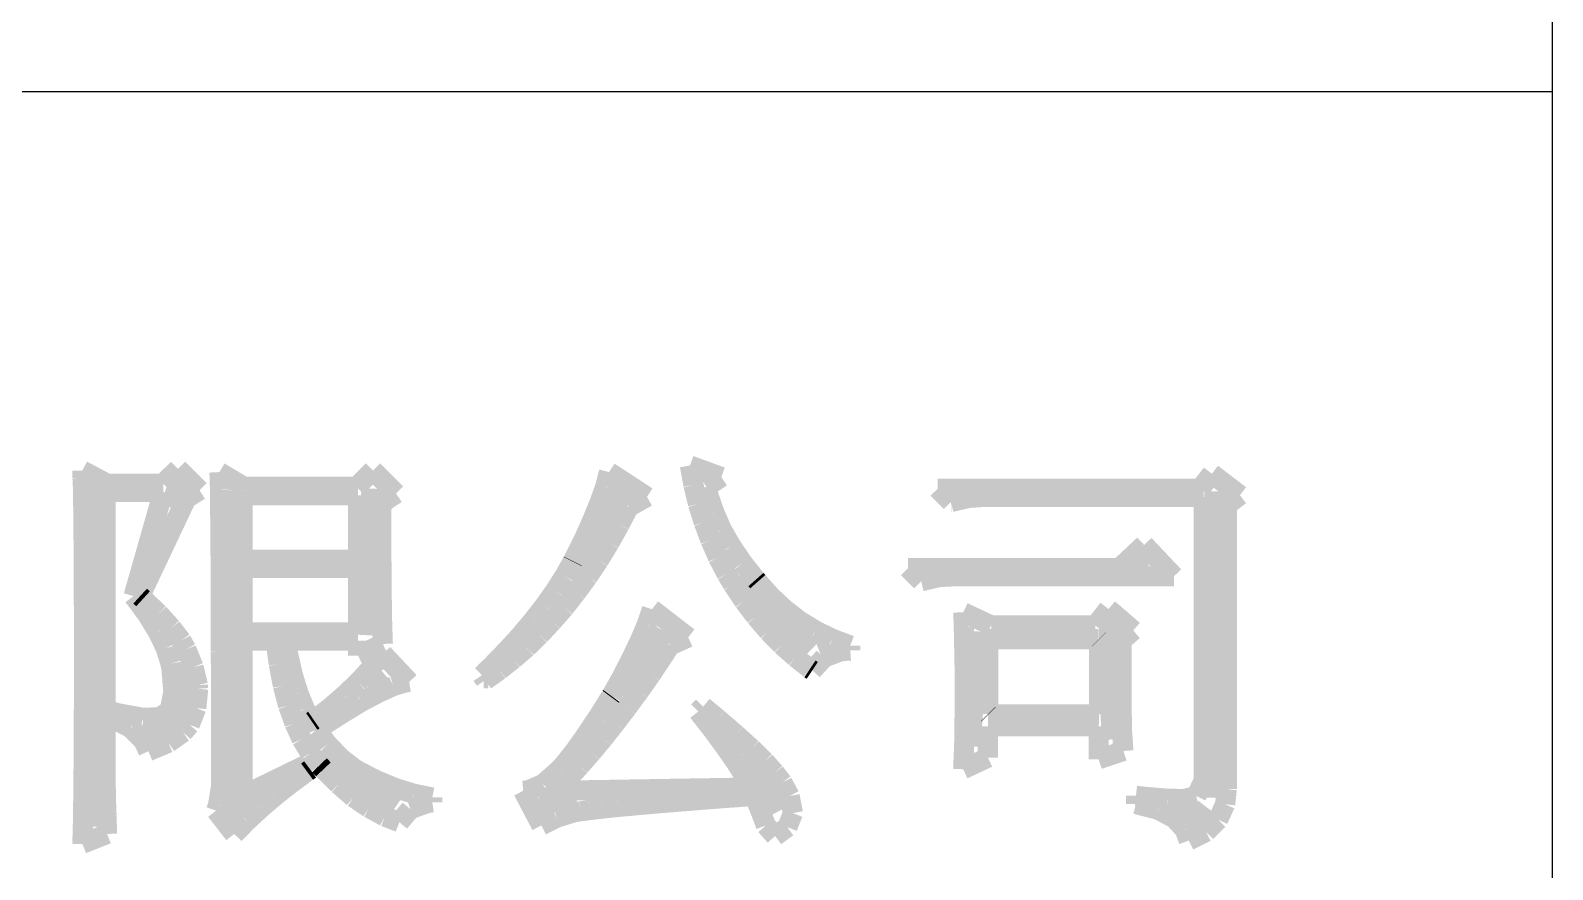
# Model space of a CAD drawing. Extents: x -61 to 349, y -42 to 245.
# Drawn here: x 336.21 to 343.89, y -30.61 to -26.38 of the extents above; entities that cross this region are included whole.
import ezdxf

# ---------------------------------------------------------------- set-up
doc = ezdxf.new("R2010")
doc.units = 0
doc.layers.add('BOARD_GEOMETRY_DIMENSION', color=2, linetype='CONTINUOUS')
doc.layers.add('BOARD_GEOMETRY_SILKSCREEN_TOP', color=1, linetype='CONTINUOUS')

msp = doc.modelspace()

# ---------------------------------------------------------------- linework, layer by layer
at = {"layer": 'BOARD_GEOMETRY_DIMENSION'}
for points in [[(343.887552, -37.189156), (343.887552, 226.160838)], [(343.887552, -26.68905), (287.57753, -26.68905), (287.57753, -37.189156)]]:
    msp.add_lwpolyline(points, dxfattribs=at)
for points, const_width in [([(336.472022, -28.598876), (336.596736, -28.665424)], 0.1016), ([(336.473038, -28.637992), (336.472022, -28.598876)], 0.1016), ([(336.879946, -28.665424), (336.95513, -28.590494)], 0.1016), ([(336.95513, -28.590494), (337.063334, -28.698698)], 0.1016), ([(337.16341, -28.607004), (337.288124, -28.68168)], 0.1016), ([(337.164426, -28.626816), (337.16341, -28.607004)], 0.1016), ([(337.854544, -28.68168), (337.937602, -28.598876)], 0.1016), ([(337.937602, -28.598876), (338.054442, -28.715462)], 0.1016), ([(339.10905, -28.681172), (339.128608, -28.607004)], 0.1016), ([(339.128608, -28.607004), (339.320124, -28.731972)], 0.1016), ([(339.554312, -28.672282), (339.536532, -28.57373)], 0.1016), ([(339.536532, -28.57373), (339.695028, -28.631896)], 0.1016), ([(336.475324, -28.692094), (336.473038, -28.637992)], 0.1016), ([(336.529426, -28.685998), (336.543142, -30.39618)], 0.127), ([(336.596736, -28.665424), (336.879946, -28.665424)], 0.1016), ([(336.9691, -28.662884), (336.929222, -28.789376)], 0.127), ([(337.165442, -28.656788), (337.164426, -28.626816)], 0.1016), ([(337.166204, -28.696666), (337.165442, -28.656788)], 0.1016), ([(337.288124, -28.68168), (337.854544, -28.68168)], 0.1016), ([(337.942936, -28.691078), (337.905852, -29.429964)], 0.127), ([(339.193632, -28.688284), (338.980018, -29.128466)], 0.127), ([(339.07984, -28.763214), (339.10905, -28.681172)], 0.1016), ([(339.577426, -28.768294), (339.554312, -28.672282)], 0.1016), ([(339.695028, -28.631896), (339.619844, -28.68168)], 0.1016), ([(339.619844, -28.68168), (339.631528, -28.728924)], 0.1016), ([(342.110822, -28.690316), (342.169242, -28.615386)], 0.1016), ([(342.169242, -28.615386), (342.31072, -28.72359)], 0.1016), ([(342.169242, -28.615386), (342.16975, -28.615386)], 0.1016), ([(336.47634, -28.758896), (336.475324, -28.692094)], 0.1016), ([(336.477102, -28.841192), (336.47634, -28.758896)], 0.1016), ([(336.879946, -28.70708), (336.588608, -28.70708)], 0.1016), ([(336.588608, -28.70708), (336.588608, -30.04566)], 0.1016), ([(336.73034, -29.23286), (336.879946, -28.70708)], 0.1016), ([(336.996532, -28.740354), (336.763614, -29.23286)], 0.1016), ([(337.063334, -28.698698), (336.996532, -28.740354)], 0.1016), ([(337.166204, -28.746196), (337.166204, -28.696666)], 0.1016), ([(337.16722, -28.806902), (337.166204, -28.746196)], 0.1016), ([(337.241642, -28.702254), (337.230212, -30.302454), (337.345528, -30.26156)], 0.127), ([(337.279742, -28.72359), (337.279742, -29.049472)], 0.1016), ([(337.862926, -28.72359), (337.279742, -28.72359)], 0.1016), ([(337.862926, -29.049472), (337.862926, -28.72359)], 0.1016), ([(338.054442, -28.715462), (337.979512, -28.766262)], 0.1016), ([(339.04301, -28.852876), (339.07984, -28.763214)], 0.1016), ([(339.320124, -28.731972), (339.22843, -28.783026)], 0.1016), ([(339.631528, -28.728924), (339.660738, -28.812998)], 0.1016), ([(340.853522, -28.75788), (340.78672, -28.690316)], 0.1016), ([(340.78672, -28.690316), (342.110822, -28.690316)], 0.1016), ([(340.943946, -28.737306), (340.853522, -28.75788)], 0.1016), ([(340.853522, -28.75788), (340.855046, -28.75788)], 0.1016), ([(341.020146, -28.731972), (340.943946, -28.737306)], 0.1016), ([(342.12784, -28.731972), (341.020146, -28.731972)], 0.1016), ([(342.12784, -30.165294), (342.12784, -28.731972)], 0.1016), ([(342.194134, -28.704794), (342.190324, -30.249368)], 0.127), ([(342.31072, -28.72359), (342.244426, -28.77439)], 0.1016), ([(337.168236, -28.876498), (337.16722, -28.806902)], 0.1016), ([(337.979512, -28.766262), (337.979512, -28.935172)], 0.1016), ([(339.22843, -28.783026), (339.181948, -28.87218)], 0.1016), ([(339.606636, -28.861004), (339.577426, -28.768294)], 0.1016), ([(339.660738, -28.812998), (339.697822, -28.89758)], 0.1016), ([(342.244426, -28.77439), (342.244426, -30.206696)], 0.1016), ([(336.478118, -28.93568), (336.477102, -28.841192)], 0.1016), ([(337.168236, -28.957778), (337.168236, -28.876498)], 0.1016), ([(338.999322, -28.950666), (339.04301, -28.852876)], 0.1016), ([(339.181948, -28.87218), (339.13064, -28.964128)], 0.1016), ([(339.63991, -28.950666), (339.606636, -28.861004)], 0.1016), ([(339.697822, -28.89758), (339.745828, -28.980892)], 0.1016), ([(336.479134, -29.046424), (336.478118, -28.93568)], 0.1016), ([(337.169506, -29.048456), (337.168236, -28.957778)], 0.1016), ([(337.979512, -28.935172), (337.980528, -29.053282)], 0.1016), ([(338.946236, -29.055822), (338.999322, -28.950666)], 0.1016), ([(339.13064, -28.964128), (339.076538, -29.052774)], 0.1016), ([(339.67801, -29.037788), (339.63991, -28.950666)], 0.1016), ([(339.745828, -28.980892), (339.803232, -29.06522)], 0.1016), ([(341.703152, -29.091128), (341.827612, -28.974288)], 0.1016), ([(341.977726, -29.132784), (341.827612, -28.974288)], 0.1016), ([(336.479134, -29.16936), (336.479134, -29.046424)], 0.1016), ([(337.169506, -29.149294), (337.169506, -29.048456)], 0.1016), ([(337.279742, -29.049472), (337.862926, -29.049472)], 0.1016), ([(337.980528, -29.053282), (337.981544, -29.161994)], 0.1016), ([(338.903818, -29.131768), (338.94522, -29.057854)], 0.1016), ([(338.94522, -29.057854), (338.946236, -29.055822)], 0.1016), ([(339.076538, -29.052774), (339.02142, -29.135578)], 0.1016), ([(339.721952, -29.121354), (339.67801, -29.037788)], 0.1016), ([(339.803232, -29.06522), (339.869526, -29.149294)], 0.1016), ([(341.773002, -29.054806), (341.851234, -29.061918)], 0.127), ([(337.862926, -29.091128), (337.279742, -29.091128)], 0.1016), ([(337.279742, -29.091128), (337.279742, -29.415994)], 0.1016), ([(337.862926, -29.415994), (337.862926, -29.091128)], 0.1016), ([(338.855812, -29.206698), (338.903818, -29.131768)], 0.1016), ([(339.02142, -29.135578), (338.963, -29.21508)], 0.1016), ([(339.753448, -29.174186), (339.721952, -29.121354)], 0.1016), ([(339.772244, -29.144976), (340.143846, -29.50718)], 0.127), ([(340.703408, -29.157676), (340.637114, -29.091128)], 0.1016), ([(340.637114, -29.091128), (341.703152, -29.091128)], 0.1016), ([(340.79434, -29.136594), (340.703408, -29.157676)], 0.1016), ([(340.870032, -29.132784), (340.79434, -29.136594)], 0.1016), ([(341.977726, -29.132784), (340.870032, -29.132784)], 0.1016), ([(336.48015, -29.306774), (336.479134, -29.16936)], 0.1016), ([(337.170522, -29.2608), (337.169506, -29.149294)], 0.1016), ([(337.981544, -29.161994), (337.982306, -29.256482)], 0.1016), ([(338.802726, -29.281628), (338.855812, -29.206698)], 0.1016), ([(338.963, -29.21508), (338.903818, -29.291026)], 0.1016), ([(339.809328, -29.258768), (339.753448, -29.174186)], 0.1016), ([(339.869526, -29.149294), (339.878924, -29.159962)], 0.1016), ([(339.878924, -29.159962), (339.94471, -29.233876)], 0.1016), ([(336.79892, -29.325316), (336.73034, -29.23286)], 0.1016), ([(336.763614, -29.23286), (336.778346, -29.246322)], 0.1016), ([(336.778346, -29.246322), (336.85734, -29.320998)], 0.1016), ([(337.170522, -29.513784), (337.170522, -29.2608)], 0.1016), ([(337.982306, -29.256482), (337.983322, -29.341064)], 0.1016), ([(338.744306, -29.356558), (338.802726, -29.281628)], 0.1016), ([(338.903818, -29.291026), (338.84235, -29.361384)], 0.1016), ([(339.319108, -29.375354), (339.345016, -29.299408)], 0.1016), ([(339.345016, -29.299408), (339.52815, -29.440886)], 0.1016), ([(339.86851, -29.336492), (339.809328, -29.258768)], 0.1016), ([(339.94471, -29.233876), (340.015322, -29.299408)], 0.1016), ([(340.015322, -29.299408), (340.090252, -29.357574)], 0.1016), ([(341.581232, -29.381196), (341.647526, -29.297884)], 0.1016), ([(341.647526, -29.297884), (341.772748, -29.406088)], 0.1016), ([(336.48015, -29.778198), (336.48015, -29.306774)], 0.1016), ([(336.853022, -29.413962), (336.79892, -29.325316)], 0.1016), ([(336.85734, -29.320998), (336.921602, -29.391864)], 0.1016), ([(337.983322, -29.341064), (337.985608, -29.413962)], 0.1016), ([(338.680806, -29.432504), (338.744306, -29.356558)], 0.1016), ([(338.84235, -29.361384), (338.77885, -29.429456)], 0.1016), ([(339.284818, -29.45638), (339.319108, -29.375354)], 0.1016), ([(339.93201, -29.41066), (339.86851, -29.336492)], 0.1016), ([(340.090252, -29.357574), (340.170516, -29.406596)], 0.1016), ([(340.918038, -29.388562), (340.915244, -29.314394)], 0.1016), ([(340.915244, -29.314394), (341.056214, -29.381196)], 0.1016), ([(341.662512, -29.363416), (341.67445, -29.955998)], 0.127), ([(336.892646, -29.496004), (336.853022, -29.413962)], 0.1016), ([(336.921602, -29.391864), (336.97164, -29.457396)], 0.1016), ([(337.279742, -29.415994), (337.862926, -29.415994)], 0.1016), ([(337.985608, -29.413962), (337.98764, -29.47416)], 0.1016), ([(338.61121, -29.508196), (338.680806, -29.432504)], 0.1016), ([(338.77885, -29.429456), (338.713318, -29.492956)], 0.1016), ([(339.395816, -29.403294), (339.210142, -29.74467)], 0.127), ([(339.52815, -29.440886), (339.43671, -29.482288)], 0.1016), ([(339.998812, -29.479494), (339.93201, -29.41066)], 0.1016), ([(340.170516, -29.406596), (340.254844, -29.447998)], 0.1016), ([(340.254844, -29.447998), (340.345522, -29.482288)], 0.1016), ([(340.919816, -29.47797), (340.918038, -29.388562)], 0.1016), ([(340.981538, -29.41066), (340.93912, -29.989272)], 0.127), ([(341.041228, -29.827982), (341.041228, -29.450284)], 0.1016), ([(341.041228, -29.450284), (341.599012, -29.450284)], 0.1016), ([(341.056214, -29.381196), (341.581232, -29.381196)], 0.1016), ([(341.599012, -29.450284), (341.600028, -29.4513)], 0.1016), ([(341.600028, -29.4513), (341.600028, -29.828998)], 0.1016), ([(341.772748, -29.406088), (341.714328, -29.45638)], 0.1016), ([(336.916522, -29.573982), (336.892646, -29.496004)], 0.1016), ([(336.97164, -29.457396), (336.996532, -29.501084)], 0.1016), ([(336.996532, -29.501084), (337.033108, -29.590492)], 0.1016), ([(337.171538, -29.655262), (337.170522, -29.513784)], 0.1016), ([(337.44662, -29.457396), (337.279742, -29.457396)], 0.1016), ([(337.279742, -29.457396), (337.279742, -30.240478)], 0.1016), ([(337.46313, -29.576268), (337.44662, -29.457396)], 0.1016), ([(337.862926, -29.457396), (337.49615, -29.457396)], 0.1016), ([(337.49615, -29.457396), (337.507834, -29.515816)], 0.1016), ([(337.507834, -29.515816), (337.532726, -29.627322)], 0.1016), ([(337.862926, -29.53258), (337.862926, -29.457396)], 0.1016), ([(337.98764, -29.47416), (337.862926, -29.53258)], 0.1016), ([(337.927442, -29.597096), (337.98764, -29.524198)], 0.1016), ([(337.986116, -29.525976), (337.989418, -29.525976)], 0.1016), ([(337.98764, -29.524198), (338.120736, -29.665676)], 0.1016), ([(338.53755, -29.584396), (338.61121, -29.508196)], 0.1016), ([(338.713318, -29.492956), (338.6455, -29.551376)], 0.1016), ([(339.242908, -29.54401), (339.284818, -29.45638)], 0.1016), ([(339.43671, -29.482288), (339.400134, -29.538676)], 0.1016), ([(340.069424, -29.541978), (339.998812, -29.479494)], 0.1016), ([(340.184232, -29.497782), (340.219538, -29.483558)], 0.127), ([(340.298532, -29.510482), (340.213442, -29.542994)], 0.1016), ([(340.345522, -29.50718), (340.298532, -29.510482)], 0.1016), ([(340.345522, -29.482288), (340.345522, -29.50718)], 0.1016), ([(340.921848, -29.581094), (340.919816, -29.47797)], 0.1016), ([(341.714328, -29.45638), (341.714328, -29.8196)], 0.1016), ([(336.961226, -29.567124), (336.990944, -29.769562), (336.894424, -29.914088), (336.77352, -29.897578)], 0.127), ([(336.921602, -29.599128), (336.916522, -29.573982)], 0.1016), ([(336.931, -29.71673), (336.921602, -29.599128)], 0.1016), ([(337.033108, -29.590492), (337.054952, -29.682186)], 0.1016), ([(337.483704, -29.685488), (337.46313, -29.576268)], 0.1016), ([(337.86191, -29.667962), (337.927442, -29.597096)], 0.1016), ([(338.487512, -29.632402), (338.53755, -29.584396)], 0.1016), ([(338.57565, -29.606494), (338.504022, -29.657294)], 0.1016), ([(338.6455, -29.551376), (338.57565, -29.606494)], 0.1016), ([(339.19541, -29.637482), (339.242908, -29.54401)], 0.1016), ([(339.400134, -29.538676), (339.339936, -29.629354)], 0.1016), ([(340.142322, -29.59989), (340.069424, -29.541978)], 0.1016), ([(340.153752, -29.60751), (340.142322, -29.59989)], 0.1016), ([(340.213442, -29.542994), (340.153752, -29.60751)], 0.1016), ([(340.923118, -29.69768), (340.921848, -29.581094)], 0.1016), ([(337.054952, -29.682186), (337.056222, -29.70022)], 0.1016), ([(337.171538, -30.190186), (337.171538, -29.655262)], 0.1016), ([(337.532726, -29.627322), (337.561936, -29.722064)], 0.1016), ([(337.791806, -29.73451), (337.86191, -29.667962)], 0.1016), ([(337.998816, -29.63037), (337.920838, -29.697172)], 0.127), ([(338.099146, -29.668978), (338.040726, -29.686504)], 0.1016), ([(338.120736, -29.665676), (338.099146, -29.668978)], 0.1016), ([(338.504022, -29.657294), (338.487512, -29.632402)], 0.1016), ([(338.49691, -29.64688), (338.519008, -29.64688)], 0.1016), ([(339.140038, -29.736288), (339.19541, -29.637482)], 0.1016), ([(339.339936, -29.629354), (339.279738, -29.714698)], 0.1016), ([(336.915506, -29.796994), (336.931, -29.71673)], 0.1016), ([(337.056222, -29.70022), (337.046824, -29.79801)], 0.1016), ([(337.51012, -29.785564), (337.483704, -29.685488)], 0.1016), ([(337.561936, -29.722064), (337.594448, -29.802074)], 0.1016), ([(337.718146, -29.79801), (337.791806, -29.73451)], 0.1016), ([(337.967828, -29.719778), (337.87842, -29.766768)], 0.1016), ([(338.040726, -29.686504), (337.967828, -29.719778)], 0.1016), ([(339.071204, -29.845762), (339.136736, -29.74086)], 0.1016), ([(339.136736, -29.74086), (339.140038, -29.736288)], 0.1016), ([(339.279738, -29.714698), (339.219032, -29.796994)], 0.1016), ([(340.921848, -29.848556), (340.923118, -29.722826)], 0.1016), ([(340.923118, -29.722826), (340.923118, -29.69768)], 0.1016), ([(336.479134, -29.901896), (336.48015, -29.778198)], 0.1016), ([(336.622136, -29.849064), (336.622136, -29.815282)], 0.1016), ([(336.622136, -29.815282), (336.65541, -29.82468)], 0.1016), ([(336.65541, -29.82468), (336.776822, -29.846778)], 0.1016), ([(336.860134, -29.844492), (336.905346, -29.815282)], 0.1016), ([(336.905346, -29.815282), (336.915506, -29.796994)], 0.1016), ([(337.046824, -29.79801), (337.01355, -29.882084)], 0.1016), ([(337.542124, -29.874972), (337.51012, -29.785564)], 0.1016), ([(337.594448, -29.802074), (337.6295, -29.865574)], 0.1016), ([(337.639914, -29.858462), (337.718146, -29.79801)], 0.1016), ([(337.774534, -29.830268), (337.654646, -29.90723)], 0.1016), ([(337.87842, -29.766768), (337.774534, -29.830268)], 0.1016), ([(339.219032, -29.796994), (339.158834, -29.875988)], 0.1016), ([(339.578442, -29.815282), (339.603334, -29.79039)], 0.1016), ([(339.648038, -29.904182), (339.578442, -29.815282)], 0.1016), ([(339.603334, -29.79039), (339.67801, -29.852112)], 0.1016), ([(341.042244, -29.828998), (341.041228, -29.827982)], 0.1016), ([(341.600028, -29.828998), (341.042244, -29.828998)], 0.1016), ([(341.714328, -29.8196), (341.715852, -29.889196)], 0.1016), ([(336.479134, -30.01518), (336.479134, -29.901896)], 0.1016), ([(336.715608, -29.898594), (336.622136, -29.849064)], 0.1016), ([(336.779108, -29.961078), (336.715608, -29.898594)], 0.1016), ([(336.776822, -29.846778), (336.860134, -29.844492)], 0.1016), ([(337.01355, -29.882084), (336.980022, -29.920692)], 0.1016), ([(337.578446, -29.954982), (337.542124, -29.874972)], 0.1016), ([(337.586828, -29.853128), (337.608926, -29.923486)], 0.127), ([(337.6295, -29.865574), (337.639914, -29.858462)], 0.1016), ([(337.654646, -29.90723), (337.70951, -29.98089)], 0.1016), ([(339.010752, -29.936186), (339.071204, -29.845762)], 0.1016), ([(339.158834, -29.875988), (339.099652, -29.950918)], 0.1016), ([(339.709252, -29.987494), (339.648038, -29.904182)], 0.1016), ([(339.67801, -29.852112), (339.769704, -29.93136)], 0.1016), ([(340.920832, -29.95549), (340.921848, -29.849318)], 0.1016), ([(340.921848, -29.849318), (340.921848, -29.848556)], 0.1016), ([(341.597234, -29.889958), (341.03945, -29.889958)], 0.1016), ([(341.03945, -29.889958), (341.03945, -30.047692)], 0.1016), ([(341.587328, -29.889196), (341.597234, -29.889958)], 0.1016), ([(341.597742, -29.889196), (341.587328, -29.889196)], 0.1016), ([(341.597742, -30.05582), (341.597742, -29.889196)], 0.1016), ([(341.715852, -29.889196), (341.716106, -29.915358)], 0.1016), ([(341.716106, -29.915358), (341.72271, -30.014164)], 0.1016), ([(336.805016, -30.01518), (336.779108, -29.961078)], 0.1016), ([(336.906108, -29.972762), (336.805016, -30.01518)], 0.1016), ([(336.980022, -29.920692), (336.906108, -29.972762)], 0.1016), ([(337.621118, -30.025594), (337.578446, -29.954982)], 0.1016), ([(337.70951, -29.98089), (337.777328, -30.050994)], 0.1016), ([(338.95665, -30.012386), (339.010752, -29.936186)], 0.1016), ([(339.099652, -29.950918), (339.040216, -30.0228)], 0.1016), ([(339.764624, -30.066488), (339.709252, -29.987494)], 0.1016), ([(339.769704, -29.93136), (339.847936, -30.001972)], 0.1016), ([(340.91753, -30.042866), (340.920832, -29.95549)], 0.1016), ([(336.478118, -30.118558), (336.479134, -30.01518)], 0.1016), ([(336.588608, -30.04566), (336.589624, -30.147768)], 0.1016), ([(337.668108, -30.0863), (337.621118, -30.025594)], 0.1016), ([(337.705446, -30.038802), (338.058252, -30.287468)], 0.127), ([(337.777328, -30.050994), (337.850226, -30.107128)], 0.1016), ([(338.906612, -30.075886), (338.95665, -30.012386)], 0.1016), ([(339.040216, -30.0228), (338.981034, -30.090364)], 0.1016), ([(339.811614, -30.141418), (339.764624, -30.066488)], 0.1016), ([(339.814916, -30.026864), (339.97011, -30.325568)], 0.127), ([(339.847936, -30.001972), (339.913722, -30.066488)], 0.1016), ([(339.913722, -30.066488), (339.964522, -30.123384)], 0.1016), ([(340.914736, -30.106366), (340.91753, -30.042866)], 0.1016), ([(341.03945, -30.047692), (340.914736, -30.106366)], 0.1016), ([(341.72271, -30.014164), (341.597742, -30.05582)], 0.1016), ([(336.477102, -30.211268), (336.478118, -30.118558)], 0.1016), ([(337.279742, -30.240478), (337.604608, -30.081982)], 0.1016), ([(337.605624, -30.118558), (337.522312, -30.180026)], 0.1016), ([(337.604608, -30.081982), (337.621118, -30.107128)], 0.1016), ([(337.621118, -30.107128), (337.605624, -30.118558)], 0.1016), ([(337.68792, -30.107128), (337.668108, -30.0863)], 0.1016), ([(337.76412, -30.183074), (337.68792, -30.107128)], 0.1016), ([(337.850226, -30.107128), (337.92922, -30.148784)], 0.1016), ([(338.795614, -30.180788), (338.878926, -30.107128)], 0.1016), ([(338.878926, -30.107128), (338.906612, -30.075886)], 0.1016), ([(338.981034, -30.090364), (338.921344, -30.15488)], 0.1016), ([(339.844634, -30.198822), (339.811614, -30.141418)], 0.1016), ([(339.964522, -30.123384), (340.00313, -30.173676)], 0.1016), ([(336.47634, -30.293564), (336.477102, -30.211268)], 0.1016), ([(336.589624, -30.147768), (336.59064, -30.246574)], 0.1016), ([(337.156806, -30.286198), (337.171538, -30.190186)], 0.1016), ([(337.522312, -30.180026), (337.443318, -30.24251)], 0.1016), ([(337.839812, -30.24886), (337.76412, -30.183074)], 0.1016), ([(337.92922, -30.148784), (337.961732, -30.164278)], 0.1016), ([(337.961732, -30.164278), (338.05241, -30.20187)], 0.1016), ([(338.05241, -30.20187), (338.14385, -30.230064)], 0.1016), ([(338.695538, -30.215078), (338.718652, -30.2133)], 0.1016), ([(338.787232, -30.390084), (338.695538, -30.215078)], 0.1016), ([(338.718652, -30.2133), (338.795614, -30.180788)], 0.1016), ([(338.921344, -30.15488), (338.861908, -30.215078)], 0.1016), ([(338.861908, -30.215078), (339.844634, -30.198822)], 0.1016), ([(340.00313, -30.173676), (340.039452, -30.241494)], 0.1016), ([(342.090248, -30.241494), (342.12784, -30.165294)], 0.1016), ([(342.244426, -30.206696), (342.236044, -30.282896)], 0.1016), ([(336.475324, -30.365192), (336.47634, -30.293564)], 0.1016), ([(336.59064, -30.246574), (336.593942, -30.341316)], 0.1016), ([(337.146646, -30.315408), (337.156806, -30.286198)], 0.1016), ([(337.443318, -30.24251), (337.37042, -30.304994)], 0.1016), ([(337.918044, -30.301692), (337.839812, -30.24886)], 0.1016), ([(338.214716, -30.2768), (338.126324, -30.307788)], 0.1016), ([(338.14385, -30.230064), (338.237322, -30.24886)], 0.1016), ([(338.237322, -30.273498), (338.214716, -30.2768)], 0.1016), ([(338.237322, -30.24886), (338.237322, -30.273498)], 0.1016), ([(338.772754, -30.259782), (338.96554, -30.266386)], 0.127), ([(339.17255, -30.296612), (339.094318, -30.304994)], 0.1016), ([(339.266022, -30.28823), (339.17255, -30.296612)], 0.1016), ([(339.375242, -30.278578), (339.266022, -30.28823)], 0.1016), ([(339.50021, -30.268418), (339.375242, -30.278578)], 0.1016), ([(339.640926, -30.256988), (339.50021, -30.268418)], 0.1016), ([(339.798152, -30.245558), (339.640926, -30.256988)], 0.1016), ([(339.861652, -30.240478), (339.798152, -30.245558)], 0.1016), ([(339.894926, -30.323282), (339.861652, -30.240478)], 0.1016), ([(340.039452, -30.241494), (340.056216, -30.327854)], 0.1016), ([(341.78621, -30.28188), (341.78621, -30.240478)], 0.1016), ([(341.78621, -30.240478), (341.843614, -30.246574)], 0.1016), ([(341.898732, -30.31109), (341.78621, -30.28188)], 0.1016), ([(341.843614, -30.246574), (341.944452, -30.254956)], 0.1016), ([(341.944452, -30.254956), (342.02751, -30.256988)], 0.1016), ([(341.999316, -30.312868), (342.100916, -30.369002), (342.1507, -30.303978)], 0.127), ([(342.02751, -30.256988), (342.090248, -30.241494)], 0.1016), ([(342.236044, -30.282896), (342.200738, -30.361128)], 0.1016), ([(336.474054, -30.42666), (336.475324, -30.365192)], 0.1016), ([(336.593942, -30.341316), (336.596736, -30.43301)], 0.1016), ([(337.23834, -30.43301), (337.146646, -30.315408)], 0.1016), ([(337.30184, -30.368494), (337.23834, -30.43301)], 0.1016), ([(337.37042, -30.304994), (337.30184, -30.368494)], 0.1016), ([(337.998054, -30.34538), (337.918044, -30.301692)], 0.1016), ([(338.070952, -30.373574), (337.998054, -30.34538)], 0.1016), ([(338.126324, -30.307788), (338.070952, -30.373574)], 0.1016), ([(338.864448, -30.350714), (338.787232, -30.390084)], 0.1016), ([(338.953602, -30.323282), (338.864448, -30.350714)], 0.1016), ([(338.984844, -30.318456), (338.953602, -30.323282)], 0.1016), ([(339.031834, -30.31236), (338.984844, -30.318456)], 0.1016), ([(339.094318, -30.304994), (339.031834, -30.31236)], 0.1016), ([(339.919818, -30.390084), (339.894926, -30.323282)], 0.1016), ([(340.056216, -30.327854), (340.028022, -30.39872)], 0.1016), ([(341.981028, -30.354778), (341.898732, -30.31109)], 0.1016), ([(342.032844, -30.412182), (341.981028, -30.354778)], 0.1016), ([(342.200738, -30.361128), (342.140032, -30.422596)], 0.1016), ([(336.472022, -30.477714), (336.474054, -30.42666)], 0.1016), ([(336.596736, -30.43301), (336.472022, -30.482794)], 0.1016), ([(339.966554, -30.443424), (339.919818, -30.390084)], 0.1016), ([(340.028022, -30.39872), (339.966554, -30.443424)], 0.1016), ([(342.05291, -30.466284), (342.032844, -30.412182)], 0.1016), ([(342.140032, -30.422596), (342.05291, -30.466284)], 0.1016), ([(336.472022, -30.482794), (336.472022, -30.477714)], 0.1016)]:
    msp.add_lwpolyline(points, dxfattribs=dict(at, const_width=const_width))
at = {"layer": 'BOARD_GEOMETRY_SILKSCREEN_TOP'}
for points in [[(343.887552, -37.189156), (343.887552, 226.160838)], [(343.887552, -26.68905), (287.57753, -26.68905), (287.57753, -37.189156)]]:
    msp.add_lwpolyline(points, dxfattribs=at)
for points, const_width in [([(336.473038, -28.637992), (336.472022, -28.598876)], 0.1016), ([(336.472022, -28.598876), (336.596736, -28.665424)], 0.1016), ([(336.879946, -28.665424), (336.95513, -28.590494)], 0.1016), ([(336.95513, -28.590494), (337.063334, -28.698698)], 0.1016), ([(337.164426, -28.626816), (337.16341, -28.607004)], 0.1016), ([(337.16341, -28.607004), (337.288124, -28.68168)], 0.1016), ([(337.854544, -28.68168), (337.937602, -28.598876)], 0.1016), ([(337.937602, -28.598876), (338.054442, -28.715462)], 0.1016), ([(339.10905, -28.681172), (339.128608, -28.607004)], 0.1016), ([(339.128608, -28.607004), (339.320124, -28.731972)], 0.1016), ([(339.536532, -28.57373), (339.695028, -28.631896)], 0.1016), ([(339.554312, -28.672282), (339.536532, -28.57373)], 0.1016), ([(336.475324, -28.692094), (336.473038, -28.637992)], 0.1016), ([(336.529426, -28.685998), (336.543142, -30.39618)], 0.127), ([(336.596736, -28.665424), (336.879946, -28.665424)], 0.1016), ([(336.9691, -28.662884), (336.929222, -28.789376)], 0.127), ([(337.165442, -28.656788), (337.164426, -28.626816)], 0.1016), ([(337.166204, -28.696666), (337.165442, -28.656788)], 0.1016), ([(337.288124, -28.68168), (337.854544, -28.68168)], 0.1016), ([(337.942936, -28.691078), (337.905852, -29.429964)], 0.127), ([(339.193632, -28.688284), (338.980018, -29.128466)], 0.127), ([(339.07984, -28.763214), (339.10905, -28.681172)], 0.1016), ([(339.577426, -28.768294), (339.554312, -28.672282)], 0.1016), ([(339.695028, -28.631896), (339.619844, -28.68168)], 0.1016), ([(339.619844, -28.68168), (339.631528, -28.728924)], 0.1016), ([(342.110822, -28.690316), (342.169242, -28.615386)], 0.1016), ([(342.169242, -28.615386), (342.16975, -28.615386)], 0.1016), ([(342.169242, -28.615386), (342.31072, -28.72359)], 0.1016), ([(336.47634, -28.758896), (336.475324, -28.692094)], 0.1016), ([(336.477102, -28.841192), (336.47634, -28.758896)], 0.1016), ([(336.588608, -28.70708), (336.588608, -30.04566)], 0.1016), ([(336.879946, -28.70708), (336.588608, -28.70708)], 0.1016), ([(336.73034, -29.23286), (336.879946, -28.70708)], 0.1016), ([(336.996532, -28.740354), (336.763614, -29.23286)], 0.1016), ([(337.063334, -28.698698), (336.996532, -28.740354)], 0.1016), ([(337.166204, -28.746196), (337.166204, -28.696666)], 0.1016), ([(337.16722, -28.806902), (337.166204, -28.746196)], 0.1016), ([(337.241642, -28.702254), (337.230212, -30.302454), (337.345528, -30.26156)], 0.127), ([(337.862926, -28.72359), (337.279742, -28.72359)], 0.1016), ([(337.279742, -28.72359), (337.279742, -29.049472)], 0.1016), ([(337.862926, -29.049472), (337.862926, -28.72359)], 0.1016), ([(338.054442, -28.715462), (337.979512, -28.766262)], 0.1016), ([(339.04301, -28.852876), (339.07984, -28.763214)], 0.1016), ([(339.320124, -28.731972), (339.22843, -28.783026)], 0.1016), ([(339.631528, -28.728924), (339.660738, -28.812998)], 0.1016), ([(340.78672, -28.690316), (342.110822, -28.690316)], 0.1016), ([(340.853522, -28.75788), (340.78672, -28.690316)], 0.1016), ([(340.943946, -28.737306), (340.853522, -28.75788)], 0.1016), ([(340.853522, -28.75788), (340.855046, -28.75788)], 0.1016), ([(341.020146, -28.731972), (340.943946, -28.737306)], 0.1016), ([(342.12784, -28.731972), (341.020146, -28.731972)], 0.1016), ([(342.12784, -30.165294), (342.12784, -28.731972)], 0.1016), ([(342.194134, -28.704794), (342.190324, -30.249368)], 0.127), ([(342.31072, -28.72359), (342.244426, -28.77439)], 0.1016), ([(337.168236, -28.876498), (337.16722, -28.806902)], 0.1016), ([(337.979512, -28.766262), (337.979512, -28.935172)], 0.1016), ([(339.22843, -28.783026), (339.181948, -28.87218)], 0.1016), ([(339.606636, -28.861004), (339.577426, -28.768294)], 0.1016), ([(339.660738, -28.812998), (339.697822, -28.89758)], 0.1016), ([(342.244426, -28.77439), (342.244426, -30.206696)], 0.1016), ([(336.478118, -28.93568), (336.477102, -28.841192)], 0.1016), ([(337.168236, -28.957778), (337.168236, -28.876498)], 0.1016), ([(338.999322, -28.950666), (339.04301, -28.852876)], 0.1016), ([(339.181948, -28.87218), (339.13064, -28.964128)], 0.1016), ([(339.63991, -28.950666), (339.606636, -28.861004)], 0.1016), ([(339.697822, -28.89758), (339.745828, -28.980892)], 0.1016), ([(336.479134, -29.046424), (336.478118, -28.93568)], 0.1016), ([(337.169506, -29.048456), (337.168236, -28.957778)], 0.1016), ([(337.979512, -28.935172), (337.980528, -29.053282)], 0.1016), ([(338.946236, -29.055822), (338.999322, -28.950666)], 0.1016), ([(339.13064, -28.964128), (339.076538, -29.052774)], 0.1016), ([(339.67801, -29.037788), (339.63991, -28.950666)], 0.1016), ([(339.745828, -28.980892), (339.803232, -29.06522)], 0.1016), ([(341.703152, -29.091128), (341.827612, -28.974288)], 0.1016), ([(341.977726, -29.132784), (341.827612, -28.974288)], 0.1016), ([(336.479134, -29.16936), (336.479134, -29.046424)], 0.1016), ([(337.169506, -29.149294), (337.169506, -29.048456)], 0.1016), ([(337.279742, -29.049472), (337.862926, -29.049472)], 0.1016), ([(337.980528, -29.053282), (337.981544, -29.161994)], 0.1016), ([(338.903818, -29.131768), (338.94522, -29.057854)], 0.1016), ([(338.94522, -29.057854), (338.946236, -29.055822)], 0.1016), ([(339.076538, -29.052774), (339.02142, -29.135578)], 0.1016), ([(339.721952, -29.121354), (339.67801, -29.037788)], 0.1016), ([(339.803232, -29.06522), (339.869526, -29.149294)], 0.1016), ([(341.773002, -29.054806), (341.851234, -29.061918)], 0.127), ([(337.279742, -29.091128), (337.279742, -29.415994)], 0.1016), ([(337.862926, -29.091128), (337.279742, -29.091128)], 0.1016), ([(337.862926, -29.415994), (337.862926, -29.091128)], 0.1016), ([(338.855812, -29.206698), (338.903818, -29.131768)], 0.1016), ([(339.02142, -29.135578), (338.963, -29.21508)], 0.1016), ([(339.753448, -29.174186), (339.721952, -29.121354)], 0.1016), ([(339.772244, -29.144976), (340.143846, -29.50718)], 0.127), ([(340.637114, -29.091128), (341.703152, -29.091128)], 0.1016), ([(340.703408, -29.157676), (340.637114, -29.091128)], 0.1016), ([(340.79434, -29.136594), (340.703408, -29.157676)], 0.1016), ([(340.870032, -29.132784), (340.79434, -29.136594)], 0.1016), ([(341.977726, -29.132784), (340.870032, -29.132784)], 0.1016), ([(336.48015, -29.306774), (336.479134, -29.16936)], 0.1016), ([(337.170522, -29.2608), (337.169506, -29.149294)], 0.1016), ([(337.981544, -29.161994), (337.982306, -29.256482)], 0.1016), ([(338.802726, -29.281628), (338.855812, -29.206698)], 0.1016), ([(338.963, -29.21508), (338.903818, -29.291026)], 0.1016), ([(339.809328, -29.258768), (339.753448, -29.174186)], 0.1016), ([(339.869526, -29.149294), (339.878924, -29.159962)], 0.1016), ([(339.878924, -29.159962), (339.94471, -29.233876)], 0.1016), ([(336.79892, -29.325316), (336.73034, -29.23286)], 0.1016), ([(336.763614, -29.23286), (336.778346, -29.246322)], 0.1016), ([(336.778346, -29.246322), (336.85734, -29.320998)], 0.1016), ([(337.170522, -29.513784), (337.170522, -29.2608)], 0.1016), ([(337.982306, -29.256482), (337.983322, -29.341064)], 0.1016), ([(338.744306, -29.356558), (338.802726, -29.281628)], 0.1016), ([(338.903818, -29.291026), (338.84235, -29.361384)], 0.1016), ([(339.319108, -29.375354), (339.345016, -29.299408)], 0.1016), ([(339.345016, -29.299408), (339.52815, -29.440886)], 0.1016), ([(339.86851, -29.336492), (339.809328, -29.258768)], 0.1016), ([(339.94471, -29.233876), (340.015322, -29.299408)], 0.1016), ([(340.015322, -29.299408), (340.090252, -29.357574)], 0.1016), ([(341.581232, -29.381196), (341.647526, -29.297884)], 0.1016), ([(341.647526, -29.297884), (341.772748, -29.406088)], 0.1016), ([(336.48015, -29.778198), (336.48015, -29.306774)], 0.1016), ([(336.853022, -29.413962), (336.79892, -29.325316)], 0.1016), ([(336.85734, -29.320998), (336.921602, -29.391864)], 0.1016), ([(337.983322, -29.341064), (337.985608, -29.413962)], 0.1016), ([(338.680806, -29.432504), (338.744306, -29.356558)], 0.1016), ([(338.84235, -29.361384), (338.77885, -29.429456)], 0.1016), ([(339.284818, -29.45638), (339.319108, -29.375354)], 0.1016), ([(339.93201, -29.41066), (339.86851, -29.336492)], 0.1016), ([(340.090252, -29.357574), (340.170516, -29.406596)], 0.1016), ([(340.915244, -29.314394), (341.056214, -29.381196)], 0.1016), ([(340.918038, -29.388562), (340.915244, -29.314394)], 0.1016), ([(341.662512, -29.363416), (341.67445, -29.955998)], 0.127), ([(336.892646, -29.496004), (336.853022, -29.413962)], 0.1016), ([(336.921602, -29.391864), (336.97164, -29.457396)], 0.1016), ([(337.279742, -29.415994), (337.862926, -29.415994)], 0.1016), ([(337.985608, -29.413962), (337.98764, -29.47416)], 0.1016), ([(338.61121, -29.508196), (338.680806, -29.432504)], 0.1016), ([(338.77885, -29.429456), (338.713318, -29.492956)], 0.1016), ([(339.395816, -29.403294), (339.210142, -29.74467)], 0.127), ([(339.52815, -29.440886), (339.43671, -29.482288)], 0.1016), ([(339.998812, -29.479494), (339.93201, -29.41066)], 0.1016), ([(340.170516, -29.406596), (340.254844, -29.447998)], 0.1016), ([(340.254844, -29.447998), (340.345522, -29.482288)], 0.1016), ([(340.919816, -29.47797), (340.918038, -29.388562)], 0.1016), ([(340.981538, -29.41066), (340.93912, -29.989272)], 0.127), ([(341.041228, -29.450284), (341.599012, -29.450284)], 0.1016), ([(341.041228, -29.827982), (341.041228, -29.450284)], 0.1016), ([(341.056214, -29.381196), (341.581232, -29.381196)], 0.1016), ([(341.599012, -29.450284), (341.600028, -29.4513)], 0.1016), ([(341.600028, -29.4513), (341.600028, -29.828998)], 0.1016), ([(341.772748, -29.406088), (341.714328, -29.45638)], 0.1016), ([(336.916522, -29.573982), (336.892646, -29.496004)], 0.1016), ([(336.97164, -29.457396), (336.996532, -29.501084)], 0.1016), ([(336.996532, -29.501084), (337.033108, -29.590492)], 0.1016), ([(337.171538, -29.655262), (337.170522, -29.513784)], 0.1016), ([(337.279742, -29.457396), (337.279742, -30.240478)], 0.1016), ([(337.44662, -29.457396), (337.279742, -29.457396)], 0.1016), ([(337.46313, -29.576268), (337.44662, -29.457396)], 0.1016), ([(337.49615, -29.457396), (337.507834, -29.515816)], 0.1016), ([(337.862926, -29.457396), (337.49615, -29.457396)], 0.1016), ([(337.507834, -29.515816), (337.532726, -29.627322)], 0.1016), ([(337.862926, -29.53258), (337.862926, -29.457396)], 0.1016), ([(337.98764, -29.47416), (337.862926, -29.53258)], 0.1016), ([(337.927442, -29.597096), (337.98764, -29.524198)], 0.1016), ([(337.986116, -29.525976), (337.989418, -29.525976)], 0.1016), ([(337.98764, -29.524198), (338.120736, -29.665676)], 0.1016), ([(338.53755, -29.584396), (338.61121, -29.508196)], 0.1016), ([(338.713318, -29.492956), (338.6455, -29.551376)], 0.1016), ([(339.242908, -29.54401), (339.284818, -29.45638)], 0.1016), ([(339.43671, -29.482288), (339.400134, -29.538676)], 0.1016), ([(340.069424, -29.541978), (339.998812, -29.479494)], 0.1016), ([(340.184232, -29.497782), (340.219538, -29.483558)], 0.127), ([(340.298532, -29.510482), (340.213442, -29.542994)], 0.1016), ([(340.345522, -29.50718), (340.298532, -29.510482)], 0.1016), ([(340.345522, -29.482288), (340.345522, -29.50718)], 0.1016), ([(340.921848, -29.581094), (340.919816, -29.47797)], 0.1016), ([(341.714328, -29.45638), (341.714328, -29.8196)], 0.1016), ([(336.961226, -29.567124), (336.990944, -29.769562), (336.894424, -29.914088), (336.77352, -29.897578)], 0.127), ([(336.921602, -29.599128), (336.916522, -29.573982)], 0.1016), ([(336.931, -29.71673), (336.921602, -29.599128)], 0.1016), ([(337.033108, -29.590492), (337.054952, -29.682186)], 0.1016), ([(337.483704, -29.685488), (337.46313, -29.576268)], 0.1016), ([(337.86191, -29.667962), (337.927442, -29.597096)], 0.1016), ([(338.487512, -29.632402), (338.53755, -29.584396)], 0.1016), ([(338.57565, -29.606494), (338.504022, -29.657294)], 0.1016), ([(338.6455, -29.551376), (338.57565, -29.606494)], 0.1016), ([(339.19541, -29.637482), (339.242908, -29.54401)], 0.1016), ([(339.400134, -29.538676), (339.339936, -29.629354)], 0.1016), ([(340.142322, -29.59989), (340.069424, -29.541978)], 0.1016), ([(340.153752, -29.60751), (340.142322, -29.59989)], 0.1016), ([(340.213442, -29.542994), (340.153752, -29.60751)], 0.1016), ([(340.923118, -29.69768), (340.921848, -29.581094)], 0.1016), ([(337.054952, -29.682186), (337.056222, -29.70022)], 0.1016), ([(337.171538, -30.190186), (337.171538, -29.655262)], 0.1016), ([(337.532726, -29.627322), (337.561936, -29.722064)], 0.1016), ([(337.791806, -29.73451), (337.86191, -29.667962)], 0.1016), ([(337.998816, -29.63037), (337.920838, -29.697172)], 0.127), ([(338.099146, -29.668978), (338.040726, -29.686504)], 0.1016), ([(338.120736, -29.665676), (338.099146, -29.668978)], 0.1016), ([(338.504022, -29.657294), (338.487512, -29.632402)], 0.1016), ([(338.49691, -29.64688), (338.519008, -29.64688)], 0.1016), ([(339.140038, -29.736288), (339.19541, -29.637482)], 0.1016), ([(339.339936, -29.629354), (339.279738, -29.714698)], 0.1016), ([(336.915506, -29.796994), (336.931, -29.71673)], 0.1016), ([(337.056222, -29.70022), (337.046824, -29.79801)], 0.1016), ([(337.51012, -29.785564), (337.483704, -29.685488)], 0.1016), ([(337.561936, -29.722064), (337.594448, -29.802074)], 0.1016), ([(337.718146, -29.79801), (337.791806, -29.73451)], 0.1016), ([(337.967828, -29.719778), (337.87842, -29.766768)], 0.1016), ([(338.040726, -29.686504), (337.967828, -29.719778)], 0.1016), ([(339.071204, -29.845762), (339.136736, -29.74086)], 0.1016), ([(339.136736, -29.74086), (339.140038, -29.736288)], 0.1016), ([(339.279738, -29.714698), (339.219032, -29.796994)], 0.1016), ([(340.921848, -29.848556), (340.923118, -29.722826)], 0.1016), ([(340.923118, -29.722826), (340.923118, -29.69768)], 0.1016), ([(336.479134, -29.901896), (336.48015, -29.778198)], 0.1016), ([(336.622136, -29.815282), (336.65541, -29.82468)], 0.1016), ([(336.622136, -29.849064), (336.622136, -29.815282)], 0.1016), ([(336.65541, -29.82468), (336.776822, -29.846778)], 0.1016), ([(336.860134, -29.844492), (336.905346, -29.815282)], 0.1016), ([(336.905346, -29.815282), (336.915506, -29.796994)], 0.1016), ([(337.046824, -29.79801), (337.01355, -29.882084)], 0.1016), ([(337.542124, -29.874972), (337.51012, -29.785564)], 0.1016), ([(337.594448, -29.802074), (337.6295, -29.865574)], 0.1016), ([(337.639914, -29.858462), (337.718146, -29.79801)], 0.1016), ([(337.774534, -29.830268), (337.654646, -29.90723)], 0.1016), ([(337.87842, -29.766768), (337.774534, -29.830268)], 0.1016), ([(339.219032, -29.796994), (339.158834, -29.875988)], 0.1016), ([(339.578442, -29.815282), (339.603334, -29.79039)], 0.1016), ([(339.648038, -29.904182), (339.578442, -29.815282)], 0.1016), ([(339.603334, -29.79039), (339.67801, -29.852112)], 0.1016), ([(341.042244, -29.828998), (341.041228, -29.827982)], 0.1016), ([(341.600028, -29.828998), (341.042244, -29.828998)], 0.1016), ([(341.714328, -29.8196), (341.715852, -29.889196)], 0.1016), ([(336.479134, -30.01518), (336.479134, -29.901896)], 0.1016), ([(336.715608, -29.898594), (336.622136, -29.849064)], 0.1016), ([(336.779108, -29.961078), (336.715608, -29.898594)], 0.1016), ([(336.776822, -29.846778), (336.860134, -29.844492)], 0.1016), ([(337.01355, -29.882084), (336.980022, -29.920692)], 0.1016), ([(337.578446, -29.954982), (337.542124, -29.874972)], 0.1016), ([(337.586828, -29.853128), (337.608926, -29.923486)], 0.127), ([(337.6295, -29.865574), (337.639914, -29.858462)], 0.1016), ([(337.654646, -29.90723), (337.70951, -29.98089)], 0.1016), ([(339.010752, -29.936186), (339.071204, -29.845762)], 0.1016), ([(339.158834, -29.875988), (339.099652, -29.950918)], 0.1016), ([(339.709252, -29.987494), (339.648038, -29.904182)], 0.1016), ([(339.67801, -29.852112), (339.769704, -29.93136)], 0.1016), ([(340.920832, -29.95549), (340.921848, -29.849318)], 0.1016), ([(340.921848, -29.849318), (340.921848, -29.848556)], 0.1016), ([(341.03945, -29.889958), (341.03945, -30.047692)], 0.1016), ([(341.597234, -29.889958), (341.03945, -29.889958)], 0.1016), ([(341.597742, -29.889196), (341.587328, -29.889196)], 0.1016), ([(341.587328, -29.889196), (341.597234, -29.889958)], 0.1016), ([(341.597742, -30.05582), (341.597742, -29.889196)], 0.1016), ([(341.715852, -29.889196), (341.716106, -29.915358)], 0.1016), ([(341.716106, -29.915358), (341.72271, -30.014164)], 0.1016), ([(336.805016, -30.01518), (336.779108, -29.961078)], 0.1016), ([(336.906108, -29.972762), (336.805016, -30.01518)], 0.1016), ([(336.980022, -29.920692), (336.906108, -29.972762)], 0.1016), ([(337.621118, -30.025594), (337.578446, -29.954982)], 0.1016), ([(337.70951, -29.98089), (337.777328, -30.050994)], 0.1016), ([(338.95665, -30.012386), (339.010752, -29.936186)], 0.1016), ([(339.099652, -29.950918), (339.040216, -30.0228)], 0.1016), ([(339.764624, -30.066488), (339.709252, -29.987494)], 0.1016), ([(339.769704, -29.93136), (339.847936, -30.001972)], 0.1016), ([(340.91753, -30.042866), (340.920832, -29.95549)], 0.1016), ([(336.478118, -30.118558), (336.479134, -30.01518)], 0.1016), ([(336.588608, -30.04566), (336.589624, -30.147768)], 0.1016), ([(337.668108, -30.0863), (337.621118, -30.025594)], 0.1016), ([(337.705446, -30.038802), (338.058252, -30.287468)], 0.127), ([(337.777328, -30.050994), (337.850226, -30.107128)], 0.1016), ([(338.906612, -30.075886), (338.95665, -30.012386)], 0.1016), ([(339.040216, -30.0228), (338.981034, -30.090364)], 0.1016), ([(339.811614, -30.141418), (339.764624, -30.066488)], 0.1016), ([(339.814916, -30.026864), (339.97011, -30.325568)], 0.127), ([(339.847936, -30.001972), (339.913722, -30.066488)], 0.1016), ([(339.913722, -30.066488), (339.964522, -30.123384)], 0.1016), ([(340.914736, -30.106366), (340.91753, -30.042866)], 0.1016), ([(341.03945, -30.047692), (340.914736, -30.106366)], 0.1016), ([(341.72271, -30.014164), (341.597742, -30.05582)], 0.1016), ([(336.477102, -30.211268), (336.478118, -30.118558)], 0.1016), ([(337.279742, -30.240478), (337.604608, -30.081982)], 0.1016), ([(337.605624, -30.118558), (337.522312, -30.180026)], 0.1016), ([(337.604608, -30.081982), (337.621118, -30.107128)], 0.1016), ([(337.621118, -30.107128), (337.605624, -30.118558)], 0.1016), ([(337.68792, -30.107128), (337.668108, -30.0863)], 0.1016), ([(337.76412, -30.183074), (337.68792, -30.107128)], 0.1016), ([(337.850226, -30.107128), (337.92922, -30.148784)], 0.1016), ([(338.795614, -30.180788), (338.878926, -30.107128)], 0.1016), ([(338.878926, -30.107128), (338.906612, -30.075886)], 0.1016), ([(338.981034, -30.090364), (338.921344, -30.15488)], 0.1016), ([(339.844634, -30.198822), (339.811614, -30.141418)], 0.1016), ([(339.964522, -30.123384), (340.00313, -30.173676)], 0.1016), ([(336.47634, -30.293564), (336.477102, -30.211268)], 0.1016), ([(336.589624, -30.147768), (336.59064, -30.246574)], 0.1016), ([(337.156806, -30.286198), (337.171538, -30.190186)], 0.1016), ([(337.522312, -30.180026), (337.443318, -30.24251)], 0.1016), ([(337.839812, -30.24886), (337.76412, -30.183074)], 0.1016), ([(337.92922, -30.148784), (337.961732, -30.164278)], 0.1016), ([(337.961732, -30.164278), (338.05241, -30.20187)], 0.1016), ([(338.05241, -30.20187), (338.14385, -30.230064)], 0.1016), ([(338.695538, -30.215078), (338.718652, -30.2133)], 0.1016), ([(338.787232, -30.390084), (338.695538, -30.215078)], 0.1016), ([(338.718652, -30.2133), (338.795614, -30.180788)], 0.1016), ([(338.921344, -30.15488), (338.861908, -30.215078)], 0.1016), ([(338.861908, -30.215078), (339.844634, -30.198822)], 0.1016), ([(340.00313, -30.173676), (340.039452, -30.241494)], 0.1016), ([(342.090248, -30.241494), (342.12784, -30.165294)], 0.1016), ([(342.244426, -30.206696), (342.236044, -30.282896)], 0.1016), ([(336.475324, -30.365192), (336.47634, -30.293564)], 0.1016), ([(336.59064, -30.246574), (336.593942, -30.341316)], 0.1016), ([(337.146646, -30.315408), (337.156806, -30.286198)], 0.1016), ([(337.443318, -30.24251), (337.37042, -30.304994)], 0.1016), ([(337.918044, -30.301692), (337.839812, -30.24886)], 0.1016), ([(338.214716, -30.2768), (338.126324, -30.307788)], 0.1016), ([(338.14385, -30.230064), (338.237322, -30.24886)], 0.1016), ([(338.237322, -30.273498), (338.214716, -30.2768)], 0.1016), ([(338.237322, -30.24886), (338.237322, -30.273498)], 0.1016), ([(338.772754, -30.259782), (338.96554, -30.266386)], 0.127), ([(339.17255, -30.296612), (339.094318, -30.304994)], 0.1016), ([(339.266022, -30.28823), (339.17255, -30.296612)], 0.1016), ([(339.375242, -30.278578), (339.266022, -30.28823)], 0.1016), ([(339.50021, -30.268418), (339.375242, -30.278578)], 0.1016), ([(339.640926, -30.256988), (339.50021, -30.268418)], 0.1016), ([(339.798152, -30.245558), (339.640926, -30.256988)], 0.1016), ([(339.861652, -30.240478), (339.798152, -30.245558)], 0.1016), ([(339.894926, -30.323282), (339.861652, -30.240478)], 0.1016), ([(340.039452, -30.241494), (340.056216, -30.327854)], 0.1016), ([(341.78621, -30.240478), (341.843614, -30.246574)], 0.1016), ([(341.78621, -30.28188), (341.78621, -30.240478)], 0.1016), ([(341.898732, -30.31109), (341.78621, -30.28188)], 0.1016), ([(341.843614, -30.246574), (341.944452, -30.254956)], 0.1016), ([(341.944452, -30.254956), (342.02751, -30.256988)], 0.1016), ([(341.999316, -30.312868), (342.100916, -30.369002), (342.1507, -30.303978)], 0.127), ([(342.02751, -30.256988), (342.090248, -30.241494)], 0.1016), ([(342.236044, -30.282896), (342.200738, -30.361128)], 0.1016), ([(336.474054, -30.42666), (336.475324, -30.365192)], 0.1016), ([(336.593942, -30.341316), (336.596736, -30.43301)], 0.1016), ([(337.23834, -30.43301), (337.146646, -30.315408)], 0.1016), ([(337.30184, -30.368494), (337.23834, -30.43301)], 0.1016), ([(337.37042, -30.304994), (337.30184, -30.368494)], 0.1016), ([(337.998054, -30.34538), (337.918044, -30.301692)], 0.1016), ([(338.070952, -30.373574), (337.998054, -30.34538)], 0.1016), ([(338.126324, -30.307788), (338.070952, -30.373574)], 0.1016), ([(338.864448, -30.350714), (338.787232, -30.390084)], 0.1016), ([(338.953602, -30.323282), (338.864448, -30.350714)], 0.1016), ([(338.984844, -30.318456), (338.953602, -30.323282)], 0.1016), ([(339.031834, -30.31236), (338.984844, -30.318456)], 0.1016), ([(339.094318, -30.304994), (339.031834, -30.31236)], 0.1016), ([(339.919818, -30.390084), (339.894926, -30.323282)], 0.1016), ([(340.056216, -30.327854), (340.028022, -30.39872)], 0.1016), ([(341.981028, -30.354778), (341.898732, -30.31109)], 0.1016), ([(342.032844, -30.412182), (341.981028, -30.354778)], 0.1016), ([(342.200738, -30.361128), (342.140032, -30.422596)], 0.1016), ([(336.472022, -30.477714), (336.474054, -30.42666)], 0.1016), ([(336.596736, -30.43301), (336.472022, -30.482794)], 0.1016), ([(339.966554, -30.443424), (339.919818, -30.390084)], 0.1016), ([(340.028022, -30.39872), (339.966554, -30.443424)], 0.1016), ([(342.05291, -30.466284), (342.032844, -30.412182)], 0.1016), ([(342.140032, -30.422596), (342.05291, -30.466284)], 0.1016), ([(336.472022, -30.482794), (336.472022, -30.477714)], 0.1016)]:
    msp.add_lwpolyline(points, dxfattribs=dict(at, const_width=const_width))

doc.saveas('drawing.dxf')
